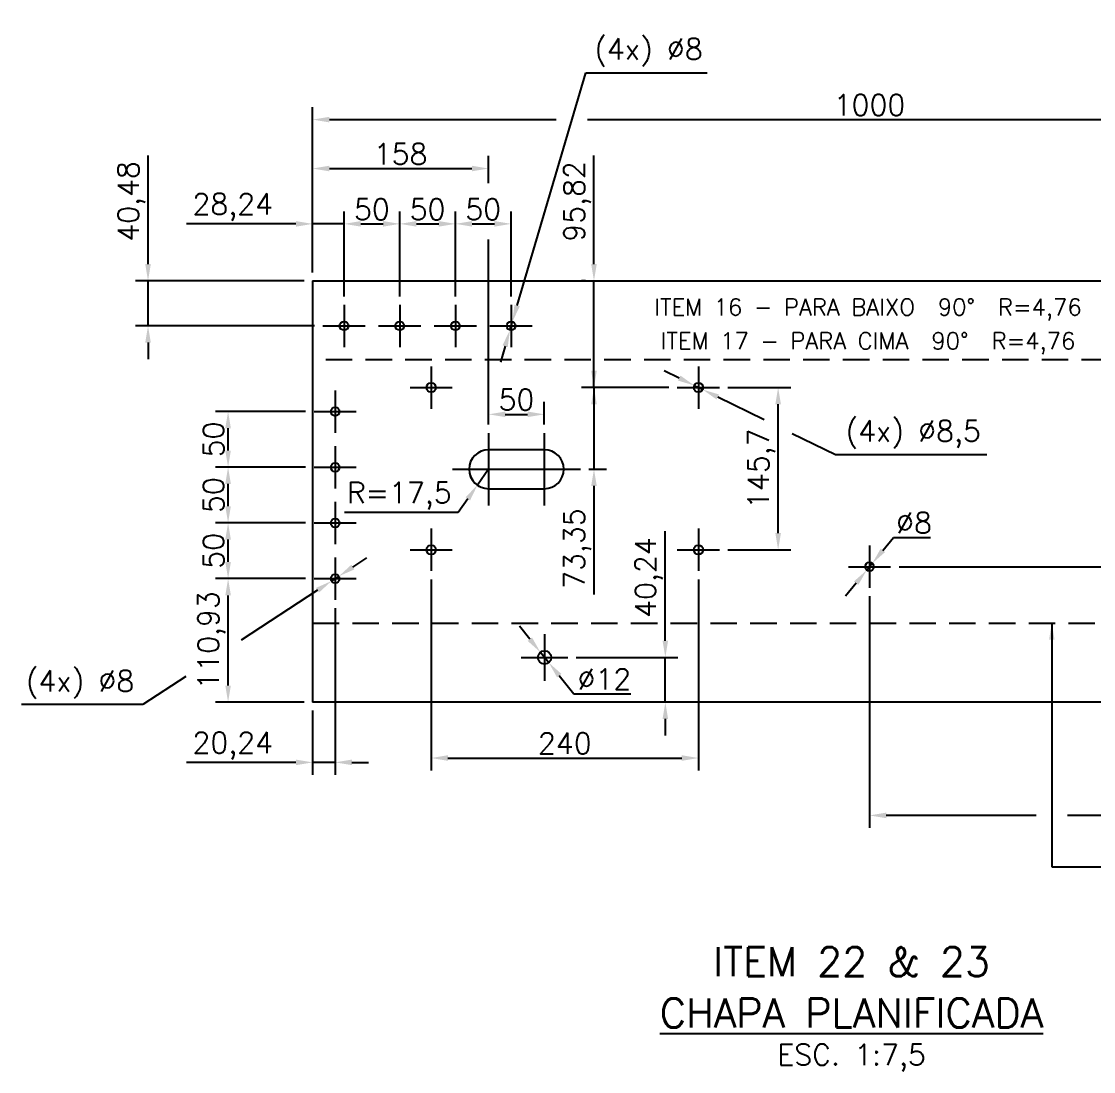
# Model space of a CAD drawing. Header units: metres. Extents: x 0 to 6307, y 0 to 4455.
# Drawn here: x 4293 to 5256, y 2481 to 3423 of the extents above; entities that cross this region are included whole.
import ezdxf
from ezdxf.enums import TextEntityAlignment as Align

# ---------------------------------------------------------------- set-up
doc = ezdxf.new("R2010")
doc.units = ezdxf.units.M
doc.header["$LTSCALE"] = 7.5
doc.linetypes.add('CENTER2', pattern=[28.575, 19.05, -3.175, 3.175, -3.175])
doc.linetypes.add('HIDDEN2', pattern=[4.7625, 3.175, -1.5875])
for name, color, linetype in [('18_COTAS', 7, 'Continuous'), ('GSB', 7, 'Continuous'), ('SC1', 7, 'CENTER2'), ('SDM', 7, 'Continuous'), ('SL4', 4, 'Continuous'), ('SR80', 3, 'Continuous'), ('ST1', 7, 'HIDDEN2')]:
    doc.layers.add(name, color=color, linetype=linetype)
doc.styles.add('R100', font='simplex.shx', dxfattribs={"height": 2.5})
doc.styles.add('R140', font='simplex.shx', dxfattribs={"height": 3.5})
doc.styles.add('R80', font='simplex.shx', dxfattribs={"height": 2})
doc.styles.add('ROMANS', font='ROMANS.SHX')
doc.dimstyles.new('7.5___1-7.5', dxfattribs={"dimscale": 7.5, "dimtxt": 2.5, "dimasz": 2, "dimexe": 1.5, "dimexo": 1, "dimgap": 0.5, "dimtad": 1, "dimzin": 12, "dimtxsty": 'ROMANS', "dimcen": 0, "dimclrd": 256, "dimclre": 256, "dimclrt": 3, "dimazin": 3, "dimtfac": 1, "dimtmove": 0, "dimatfit": 0, "dimfxl": 1, "dimlwd": -1, "dimlwe": -1, "dimarcsym": 0})
doc.dimstyles.new('7.5___1-7.5$3', dxfattribs={"dimscale": 7.5, "dimtxt": 2.5, "dimasz": 2, "dimexe": 1.5, "dimexo": 1, "dimgap": 0.5, "dimtad": 1, "dimtoh": 1, "dimzin": 12, "dimtxsty": 'ROMANS', "dimcen": 0, "dimclrd": 256, "dimclre": 256, "dimclrt": 3, "dimazin": 3, "dimtfac": 1, "dimtmove": 0, "dimatfit": 0, "dimfxl": 1, "dimlwd": -1, "dimlwe": -1, "dimarcsym": 0})
doc.dimstyles.new('7.5___1-7.5$4', dxfattribs={"dimscale": 7.5, "dimtxt": 2.5, "dimasz": 2, "dimexe": 1.5, "dimexo": 1, "dimgap": 0.5, "dimtad": 1, "dimtoh": 1, "dimzin": 12, "dimtxsty": 'ROMANS', "dimcen": 0, "dimclrd": 256, "dimclre": 256, "dimclrt": 3, "dimazin": 3, "dimtfac": 1, "dimtmove": 0, "dimatfit": 0, "dimfxl": 1, "dimlwd": -1, "dimlwe": -1, "dimarcsym": 0})

# ---------------------------------------------------------------- blocks, each defined once
blk = doc.blocks.new('CORTE')
at = {"layer": 'GSB', "color": 4, "style": 'R140'}
blk.add_attdef('%%UCORTE', text='', height=3.5, dxfattribs=at).set_placement((-0.25, 2.38), align=Align.MIDDLE_CENTER)
at = {"layer": 'GSB', "color": 3, "style": 'R100'}
blk.add_attdef('ESC.', text='', height=2.5, dxfattribs=at).set_placement((-0.25, -2.62), align=Align.MIDDLE_CENTER)
blk = doc.blocks.new('*D146')
at = {"layer": 'Defpoints', "color": 0, "transparency": 16777216}
for p in [(4554.7, 3241.49), (4554.7, 3190.41), (4582.94, 3168.94)]:
    blk.add_point(p, dxfattribs=at)
at = {"layer": 'SDM', "transparency": 16777216}
for p, q in [((4554.7, 3197.91), (4554.7, 3252.74)), ((4582.94, 3176.44), (4582.94, 3252.74)), ((4539.7, 3241.49), (4441.31, 3241.49)), ((4582.94, 3241.49), (4554.7, 3241.49)), ((4597.94, 3241.49), (4612.94, 3241.49))]:
    blk.add_line(p, q, dxfattribs=at)
for points in [[(4539.7, 3243.99), (4539.7, 3238.99), (4554.7, 3241.49)], [(4597.94, 3243.99), (4597.94, 3238.99), (4582.94, 3241.49)]]:
    blk.add_solid(points, dxfattribs=at)
at = {"layer": 'SDM', "color": 3, "transparency": 16777216, "insert": (4483, 3256.4), "char_height": 18.75, "attachment_point": 5, "style": 'ROMANS'}
blk.add_mtext('28,24', dxfattribs=at)
blk = doc.blocks.new('*D147')
at = {"layer": 'Defpoints', "color": 0, "transparency": 16777216}
for p in [(4632.94, 3241.49), (4582.94, 3168.94), (4632.94, 3168.94)]:
    blk.add_point(p, dxfattribs=at)
at = {"layer": 'SDM', "transparency": 16777216}
for p, q in [((4582.94, 3176.44), (4582.94, 3252.74)), ((4632.94, 3176.44), (4632.94, 3252.74)), ((4597.94, 3241.49), (4617.94, 3241.49))]:
    blk.add_line(p, q, dxfattribs=at)
for points in [[(4597.94, 3243.99), (4597.94, 3238.99), (4582.94, 3241.49)], [(4617.94, 3243.99), (4617.94, 3238.99), (4632.94, 3241.49)]]:
    blk.add_solid(points, dxfattribs=at)
at = {"layer": 'SDM', "color": 3, "transparency": 16777216, "insert": (4607.94, 3254.62), "char_height": 18.75, "attachment_point": 5, "style": 'ROMANS'}
blk.add_mtext('50', dxfattribs=at)
blk = doc.blocks.new('*D130')
at = {"layer": 'Defpoints', "color": 0, "transparency": 16777216}
for p in [(4682.94, 3241.49), (4632.94, 3168.94), (4682.94, 3168.94)]:
    blk.add_point(p, dxfattribs=at)
at = {"layer": 'SDM', "transparency": 16777216}
for p, q in [((4632.94, 3176.44), (4632.94, 3252.74)), ((4682.94, 3176.44), (4682.94, 3252.74)), ((4647.94, 3241.49), (4667.94, 3241.49))]:
    blk.add_line(p, q, dxfattribs=at)
for points in [[(4647.94, 3243.99), (4647.94, 3238.99), (4632.94, 3241.49)], [(4667.94, 3243.99), (4667.94, 3238.99), (4682.94, 3241.49)]]:
    blk.add_solid(points, dxfattribs=at)
at = {"layer": 'SDM', "color": 3, "transparency": 16777216, "insert": (4657.94, 3254.62), "char_height": 18.75, "attachment_point": 5, "style": 'ROMANS'}
blk.add_mtext('50', dxfattribs=at)
blk = doc.blocks.new('*D163')
at = {"layer": 'Defpoints', "color": 0, "transparency": 16777216}
for p in [(4732.94, 3241.49), (4682.94, 3168.94), (4732.94, 3168.94)]:
    blk.add_point(p, dxfattribs=at)
at = {"layer": 'SDM', "transparency": 16777216}
for p, q in [((4682.94, 3176.44), (4682.94, 3252.74)), ((4732.94, 3176.44), (4732.94, 3252.74)), ((4697.94, 3241.49), (4717.94, 3241.49))]:
    blk.add_line(p, q, dxfattribs=at)
for points in [[(4697.94, 3243.99), (4697.94, 3238.99), (4682.94, 3241.49)], [(4717.94, 3243.99), (4717.94, 3238.99), (4732.94, 3241.49)]]:
    blk.add_solid(points, dxfattribs=at)
at = {"layer": 'SDM', "color": 3, "transparency": 16777216, "insert": (4707.94, 3254.62), "char_height": 18.75, "attachment_point": 5, "style": 'ROMANS'}
blk.add_mtext('50', dxfattribs=at)
blk = doc.blocks.new('*D131')
at = {"layer": 'Defpoints', "color": 0, "transparency": 16777216}
for p in [(4406.92, 3190.41), (4554.7, 3190.41), (4563.94, 3149.94)]:
    blk.add_point(p, dxfattribs=at)
at = {"layer": 'SDM', "transparency": 16777216}
for p, q in [((4406.92, 3205.41), (4406.92, 3302.91)), ((4547.2, 3190.41), (4395.67, 3190.41)), ((4406.92, 3149.94), (4406.92, 3190.41)), ((4556.44, 3149.94), (4395.67, 3149.94)), ((4406.92, 3134.94), (4406.92, 3119.94))]:
    blk.add_line(p, q, dxfattribs=at)
for points in [[(4404.42, 3205.41), (4409.42, 3205.41), (4406.92, 3190.41)], [(4404.42, 3134.94), (4409.42, 3134.94), (4406.92, 3149.94)]]:
    blk.add_solid(points, dxfattribs=at)
at = {"layer": 'SDM', "color": 3, "transparency": 16777216, "insert": (4392.01, 3261.66), "char_height": 18.75, "attachment_point": 5, "rotation": 90, "style": 'ROMANS'}
blk.add_mtext('40,48', dxfattribs=at)
blk = doc.blocks.new('*D164')
at = {"layer": 'Defpoints', "color": 0, "transparency": 16777216}
for p in [(5554.7, 3335.07), (4554.7, 3190.41), (5554.7, 3190.41)]:
    blk.add_point(p, dxfattribs=at)
at = {"layer": 'SDM', "transparency": 16777216}
for p, q in [((4554.7, 3197.91), (4554.7, 3346.32)), ((5554.7, 3197.91), (5554.7, 3346.32)), ((4569.7, 3335.07), (4773.43, 3335.07)), ((4801.56, 3335.07), (5539.7, 3335.07))]:
    blk.add_line(p, q, dxfattribs=at)
for points in [[(4569.7, 3337.57), (4569.7, 3332.57), (4554.7, 3335.07)], [(5539.7, 3337.57), (5539.7, 3332.57), (5554.7, 3335.07)]]:
    blk.add_solid(points, dxfattribs=at)
at = {"layer": 'SDM', "color": 3, "transparency": 16777216, "insert": (5054.7, 3348.19), "char_height": 18.75, "attachment_point": 5, "style": 'ROMANS'}
blk.add_mtext('1000', dxfattribs=at)
blk = doc.blocks.new('*D134')
at = {"layer": 'Defpoints', "color": 0, "transparency": 16777216}
for p in [(4574.94, 2904), (4554.7, 2812.07), (4554.7, 2758.08)]:
    blk.add_point(p, dxfattribs=at)
at = {"layer": 'SDM', "transparency": 16777216}
for p, q in [((4574.94, 2896.5), (4574.94, 2746.83)), ((4554.7, 2804.57), (4554.7, 2746.83)), ((4539.7, 2758.08), (4441.31, 2758.08)), ((4574.94, 2758.08), (4554.7, 2758.08)), ((4589.94, 2758.08), (4604.94, 2758.08))]:
    blk.add_line(p, q, dxfattribs=at)
for points in [[(4539.7, 2760.58), (4539.7, 2755.58), (4554.7, 2758.08)], [(4589.94, 2760.58), (4589.94, 2755.58), (4574.94, 2758.08)]]:
    blk.add_solid(points, dxfattribs=at)
at = {"layer": 'SDM', "color": 3, "transparency": 16777216, "insert": (4483, 2772.99), "char_height": 18.75, "attachment_point": 5, "style": 'ROMANS'}
blk.add_mtext('20,24', dxfattribs=at)
blk = doc.blocks.new('*D167')
at = {"layer": 'Defpoints', "color": 0, "transparency": 16777216}
for p in [(4478.79, 2923), (4555.94, 2923), (4554.7, 2812.07)]:
    blk.add_point(p, dxfattribs=at)
at = {"layer": 'SDM', "transparency": 16777216}
for p, q in [((4548.44, 2923), (4467.54, 2923)), ((4478.79, 2827.07), (4478.79, 2908)), ((4547.2, 2812.07), (4467.54, 2812.07))]:
    blk.add_line(p, q, dxfattribs=at)
for points in [[(4476.29, 2908), (4481.29, 2908), (4478.79, 2923)], [(4476.29, 2827.07), (4481.29, 2827.07), (4478.79, 2812.07)]]:
    blk.add_solid(points, dxfattribs=at)
at = {"layer": 'SDM', "color": 3, "transparency": 16777216, "insert": (4463.88, 2867.54), "char_height": 18.75, "attachment_point": 5, "rotation": 90, "style": 'ROMANS'}
blk.add_mtext('110,93', dxfattribs=at)
blk = doc.blocks.new('*D135')
at = {"layer": 'Defpoints', "color": 0, "transparency": 16777216}
for p in [(4478.79, 2973), (4555.94, 2973), (4555.94, 2923)]:
    blk.add_point(p, dxfattribs=at)
at = {"layer": 'SDM', "transparency": 16777216}
for p, q in [((4548.44, 2973), (4467.54, 2973)), ((4478.79, 2938), (4478.79, 2958)), ((4548.44, 2923), (4467.54, 2923))]:
    blk.add_line(p, q, dxfattribs=at)
for points in [[(4476.29, 2958), (4481.29, 2958), (4478.79, 2973)], [(4476.29, 2938), (4481.29, 2938), (4478.79, 2923)]]:
    blk.add_solid(points, dxfattribs=at)
at = {"layer": 'SDM', "color": 3, "transparency": 16777216, "insert": (4465.66, 2948), "char_height": 18.75, "attachment_point": 5, "rotation": 90, "style": 'ROMANS'}
blk.add_mtext('50', dxfattribs=at)
blk = doc.blocks.new('*D153')
at = {"layer": 'Defpoints', "color": 0, "transparency": 16777216}
for p in [(4478.79, 3023), (4555.94, 3023), (4555.94, 2973)]:
    blk.add_point(p, dxfattribs=at)
at = {"layer": 'SDM', "transparency": 16777216}
for p, q in [((4548.44, 3023), (4467.54, 3023)), ((4478.79, 2988), (4478.79, 3008)), ((4548.44, 2973), (4467.54, 2973))]:
    blk.add_line(p, q, dxfattribs=at)
for points in [[(4476.29, 3008), (4481.29, 3008), (4478.79, 3023)], [(4476.29, 2988), (4481.29, 2988), (4478.79, 2973)]]:
    blk.add_solid(points, dxfattribs=at)
at = {"layer": 'SDM', "color": 3, "transparency": 16777216, "insert": (4465.66, 2998), "char_height": 18.75, "attachment_point": 5, "rotation": 90, "style": 'ROMANS'}
blk.add_mtext('50', dxfattribs=at)
blk = doc.blocks.new('*D154')
at = {"layer": 'Defpoints', "color": 0, "transparency": 16777216}
for p in [(4478.79, 3073), (4555.94, 3073), (4555.94, 3023)]:
    blk.add_point(p, dxfattribs=at)
at = {"layer": 'SDM', "transparency": 16777216}
for p, q in [((4548.44, 3073), (4467.54, 3073)), ((4478.79, 3038), (4478.79, 3058)), ((4548.44, 3023), (4467.54, 3023))]:
    blk.add_line(p, q, dxfattribs=at)
for points in [[(4476.29, 3058), (4481.29, 3058), (4478.79, 3073)], [(4476.29, 3038), (4481.29, 3038), (4478.79, 3023)]]:
    blk.add_solid(points, dxfattribs=at)
at = {"layer": 'SDM', "color": 3, "transparency": 16777216, "insert": (4465.66, 3048), "char_height": 18.75, "attachment_point": 5, "rotation": 90, "style": 'ROMANS'}
blk.add_mtext('50', dxfattribs=at)
blk = doc.blocks.new('*D160')
at = {"layer": 'Defpoints', "color": 0, "transparency": 16777216}
for p in [(5054.7, 2914.68), (5554.7, 2812.07), (5054.7, 2710.45)]:
    blk.add_point(p, dxfattribs=at)
at = {"layer": 'SDM', "transparency": 16777216}
for p, q in [((5054.7, 2907.18), (5054.7, 2699.2)), ((5554.7, 2804.57), (5554.7, 2699.2)), ((5204.34, 2710.45), (5069.7, 2710.45)), ((5539.7, 2710.45), (5232.46, 2710.45))]:
    blk.add_line(p, q, dxfattribs=at)
for points in [[(5069.7, 2712.95), (5069.7, 2707.95), (5054.7, 2710.45)], [(5539.7, 2712.95), (5539.7, 2707.95), (5554.7, 2710.45)]]:
    blk.add_solid(points, dxfattribs=at)
at = {"layer": 'SDM', "color": 3, "transparency": 16777216, "insert": (5304.7, 2723.58), "char_height": 18.75, "attachment_point": 5, "style": 'ROMANS'}
blk.add_mtext('500', dxfattribs=at)
blk = doc.blocks.new('*D148')
at = {"layer": 'Defpoints', "color": 0, "transparency": 16777216}
for p in [(5073.7, 2933.68), (5419.51, 2812.07), (5419.51, 2812.07)]:
    blk.add_point(p, dxfattribs=at)
at = {"layer": 'SDM', "transparency": 16777216}
for p, q in [((5081.2, 2933.68), (5430.76, 2933.68)), ((5419.51, 2918.68), (5419.51, 2827.07)), ((5427.01, 2812.07), (5430.76, 2812.07))]:
    blk.add_line(p, q, dxfattribs=at)
for points in [[(5417.01, 2918.68), (5422.01, 2918.68), (5419.51, 2933.68)], [(5417.01, 2827.07), (5422.01, 2827.07), (5419.51, 2812.07)]]:
    blk.add_solid(points, dxfattribs=at)
at = {"layer": 'SDM', "color": 3, "transparency": 16777216, "insert": (5404.6, 2872.88), "char_height": 18.75, "attachment_point": 5, "rotation": 90, "style": 'ROMANS'}
blk.add_mtext('121,61', dxfattribs=at)
blk = doc.blocks.new('*D149')
at = {"layer": 'Defpoints', "color": 0, "transparency": 16777216}
for p in [(4762.7, 3070.5), (4712.7, 3053.74), (4762.7, 3053.74)]:
    blk.add_point(p, dxfattribs=at)
at = {"layer": 'SDM', "transparency": 16777216}
for p, q in [((4712.7, 3061.24), (4712.7, 3081.75)), ((4762.7, 3061.24), (4762.7, 3081.75)), ((4727.7, 3070.5), (4747.7, 3070.5))]:
    blk.add_line(p, q, dxfattribs=at)
for points in [[(4727.7, 3073), (4727.7, 3068), (4712.7, 3070.5)], [(4747.7, 3073), (4747.7, 3068), (4762.7, 3070.5)]]:
    blk.add_solid(points, dxfattribs=at)
at = {"layer": 'SDM', "color": 3, "transparency": 16777216, "insert": (4737.7, 3083.63), "char_height": 18.75, "attachment_point": 5, "style": 'ROMANS'}
blk.add_mtext('50', dxfattribs=at)
blk = doc.blocks.new('*D171')
at = {"layer": 'Defpoints', "color": 0, "transparency": 16777216}
for p in [(4920.13, 3094.59), (4972.69, 3094.59), (4920.13, 2948.89)]:
    blk.add_point(p, dxfattribs=at)
at = {"layer": 'SDM', "transparency": 16777216}
for p, q in [((4927.63, 3094.59), (4983.94, 3094.59)), ((4972.69, 2963.89), (4972.69, 3079.59)), ((4927.63, 2948.89), (4983.94, 2948.89))]:
    blk.add_line(p, q, dxfattribs=at)
for points in [[(4970.19, 3079.59), (4975.19, 3079.59), (4972.69, 3094.59)], [(4970.19, 2963.89), (4975.19, 2963.89), (4972.69, 2948.89)]]:
    blk.add_solid(points, dxfattribs=at)
at = {"layer": 'SDM', "color": 3, "transparency": 16777216, "insert": (4957.77, 3021.74), "char_height": 18.75, "attachment_point": 5, "rotation": 90, "style": 'ROMANS'}
blk.add_mtext('145,7', dxfattribs=at)
blk = doc.blocks.new('*D172')
at = {"layer": 'Defpoints', "color": 0, "transparency": 16777216}
for p in [(4807.3, 3190.41), (4807.3, 3190.41), (4882.13, 3094.59)]:
    blk.add_point(p, dxfattribs=at)
at = {"layer": 'SDM', "transparency": 16777216}
for p, q in [((4807.3, 3205.41), (4807.3, 3302.91)), ((4799.8, 3190.41), (4796.05, 3190.41)), ((4807.3, 3094.59), (4807.3, 3190.41)), ((4874.63, 3094.59), (4796.05, 3094.59)), ((4807.3, 3079.59), (4807.3, 3064.59))]:
    blk.add_line(p, q, dxfattribs=at)
for points in [[(4804.8, 3205.41), (4809.8, 3205.41), (4807.3, 3190.41)], [(4804.8, 3079.59), (4809.8, 3079.59), (4807.3, 3094.59)]]:
    blk.add_solid(points, dxfattribs=at)
at = {"layer": 'SDM', "color": 3, "transparency": 16777216, "insert": (4792.39, 3261.66), "char_height": 18.75, "attachment_point": 5, "rotation": 90, "style": 'ROMANS'}
blk.add_mtext('95,82', dxfattribs=at)
blk = doc.blocks.new('*D150')
at = {"layer": 'Defpoints', "color": 0, "transparency": 16777216}
for p in [(4882.13, 3094.59), (4795.2, 3021.24), (4807.3, 3021.24)]:
    blk.add_point(p, dxfattribs=at)
at = {"layer": 'SDM', "transparency": 16777216}
for p, q in [((4807.3, 3109.59), (4807.3, 3124.59)), ((4874.63, 3094.59), (4796.05, 3094.59)), ((4807.3, 3094.59), (4807.3, 3021.24)), ((4802.7, 3021.24), (4818.55, 3021.24)), ((4807.3, 3006.24), (4807.3, 2908.74))]:
    blk.add_line(p, q, dxfattribs=at)
for points in [[(4804.8, 3109.59), (4809.8, 3109.59), (4807.3, 3094.59)], [(4804.8, 3006.24), (4809.8, 3006.24), (4807.3, 3021.24)]]:
    blk.add_solid(points, dxfattribs=at)
at = {"layer": 'SDM', "color": 3, "transparency": 16777216, "insert": (4792.39, 2949.99), "char_height": 18.75, "attachment_point": 5, "rotation": 90, "style": 'ROMANS'}
blk.add_mtext('73,35', dxfattribs=at)
blk = doc.blocks.new('*D151')
at = {"layer": 'Defpoints', "color": 0, "transparency": 16777216}
for p in [(4712.7, 3021.24), (4702.64, 3006.92)]:
    blk.add_point(p, dxfattribs=at)
at = {"layer": 'SDM', "transparency": 16777216}
for p, q in [((4712.7, 3021.24), (4702.64, 3006.92)), ((4694.02, 2994.65), (4685.39, 2982.38)), ((4685.39, 2982.38), (4583.43, 2982.38))]:
    blk.add_line(p, q, dxfattribs=at)
blk.add_arc((4712.7, 3021.24), 17.5, 198.07294, 245.44467, dxfattribs=at)
blk.add_solid([(4691.97, 2996.09), (4696.06, 2993.21), (4702.64, 3006.92)], dxfattribs=at)
at = {"layer": 'SDM', "color": 3, "transparency": 16777216, "insert": (4632.53, 2997.29), "char_height": 18.75, "attachment_point": 5, "style": 'ROMANS'}
blk.add_mtext('R=17,5', dxfattribs=at)
blk = doc.blocks.new('*D152')
at = {"layer": 'Defpoints', "color": 0, "transparency": 16777216}
for p in [(4661.13, 2929.89), (4901.13, 2929.89), (4901.13, 2761.98)]:
    blk.add_point(p, dxfattribs=at)
at = {"layer": 'SDM', "transparency": 16777216}
for p, q in [((4661.13, 2922.39), (4661.13, 2750.73)), ((4901.13, 2922.39), (4901.13, 2750.73)), ((4676.13, 2761.98), (4886.13, 2761.98))]:
    blk.add_line(p, q, dxfattribs=at)
for points in [[(4676.13, 2764.48), (4676.13, 2759.48), (4661.13, 2761.98)], [(4886.13, 2764.48), (4886.13, 2759.48), (4901.13, 2761.98)]]:
    blk.add_solid(points, dxfattribs=at)
at = {"layer": 'SDM', "color": 3, "transparency": 16777216, "insert": (4781.13, 2775.1), "char_height": 18.75, "attachment_point": 5, "style": 'ROMANS'}
blk.add_mtext('240', dxfattribs=at)
blk = doc.blocks.new('*D136')
at = {"layer": 'Defpoints', "color": 0, "transparency": 16777216}
for p in [(4759.16, 2856.97), (4766.7, 2847.63)]:
    blk.add_point(p, dxfattribs=at)
at = {"layer": 'SDM', "transparency": 16777216}
for p, q in [((4749.75, 2868.65), (4740.33, 2880.32)), ((4759.16, 2856.97), (4766.7, 2847.63)), ((4776.11, 2835.96), (4789.24, 2819.68)), ((4789.24, 2819.68), (4840.32, 2819.68))]:
    blk.add_line(p, q, dxfattribs=at)
for points in [[(4751.69, 2870.22), (4747.8, 2867.08), (4759.16, 2856.97)], [(4778.06, 2837.53), (4774.17, 2834.39), (4766.7, 2847.63)]]:
    blk.add_solid(points, dxfattribs=at)
at = {"layer": 'SDM', "color": 3, "transparency": 16777216, "insert": (4816.65, 2832.81), "char_height": 18.75, "attachment_point": 5, "style": 'ROMANS'}
blk.add_mtext('∅12', dxfattribs=at)
blk = doc.blocks.new('*D168')
at = {"layer": 'Defpoints', "color": 0, "transparency": 16777216}
for p in [(4571.59, 2920.81), (4578.28, 2925.19)]:
    blk.add_point(p, dxfattribs=at)
at = {"layer": 'SDM', "transparency": 16777216}
for p, q in [((4590.83, 2933.41), (4603.38, 2941.63)), ((4578.28, 2925.19), (4571.59, 2920.81)), ((4559.04, 2912.59), (4490.55, 2867.74)), ((4440.95, 2835.26), (4402.36, 2809.99)), ((4402.36, 2809.99), (4293.25, 2809.99))]:
    blk.add_line(p, q, dxfattribs=at)
for points in [[(4589.46, 2935.5), (4592.2, 2931.32), (4578.28, 2925.19)], [(4557.67, 2914.68), (4560.41, 2910.5), (4571.59, 2920.81)]]:
    blk.add_solid(points, dxfattribs=at)
at = {"layer": 'SDM', "color": 3, "transparency": 16777216, "insert": (4345.93, 2828.02), "char_height": 18.75, "attachment_point": 5, "style": 'ROMANS'}
blk.add_mtext('(4x) ∅8', dxfattribs=at)
blk = doc.blocks.new('*D169')
at = {"layer": 'Defpoints', "color": 0, "transparency": 16777216}
for p in [(4734.07, 3153.77), (4731.81, 3146.1)]:
    blk.add_point(p, dxfattribs=at)
at = {"layer": 'SDM', "transparency": 16777216}
for p, q in [((4738.31, 3168.16), (4799.91, 3377.21)), ((4799.91, 3377.21), (4909.02, 3377.21)), ((4731.81, 3146.1), (4734.07, 3153.77)), ((4727.57, 3131.71), (4723.33, 3117.32))]:
    blk.add_line(p, q, dxfattribs=at)
for points in [[(4735.91, 3168.87), (4740.71, 3167.46), (4734.07, 3153.77)], [(4725.17, 3132.42), (4729.96, 3131.01), (4731.81, 3146.1)]]:
    blk.add_solid(points, dxfattribs=at)
at = {"layer": 'SDM', "color": 3, "transparency": 16777216, "insert": (4856.34, 3395.25), "char_height": 18.75, "attachment_point": 5, "style": 'ROMANS'}
blk.add_mtext('(4x) ∅8', dxfattribs=at)
blk = doc.blocks.new('*D139')
at = {"layer": 'Defpoints', "color": 0, "transparency": 16777216}
for p in [(5057.23, 2936.78), (5052.17, 2930.58)]:
    blk.add_point(p, dxfattribs=at)
at = {"layer": 'SDM', "transparency": 16777216}
for p, q in [((5066.72, 2948.4), (5076.21, 2960.01)), ((5076.21, 2960.01), (5109.42, 2960.01)), ((5052.17, 2930.58), (5057.23, 2936.78)), ((5042.68, 2918.97), (5033.19, 2907.35))]:
    blk.add_line(p, q, dxfattribs=at)
for points in [[(5064.78, 2949.98), (5068.66, 2946.81), (5057.23, 2936.78)], [(5040.74, 2920.55), (5044.62, 2917.38), (5052.17, 2930.58)]]:
    blk.add_solid(points, dxfattribs=at)
at = {"layer": 'SDM', "color": 3, "transparency": 16777216, "insert": (5094.69, 2973.14), "char_height": 18.75, "attachment_point": 5, "style": 'ROMANS'}
blk.add_mtext('∅8', dxfattribs=at)
blk = doc.blocks.new('*D170')
at = {"layer": 'Defpoints', "color": 0, "transparency": 16777216}
for p in [(4897.31, 3096.46), (4904.95, 3092.72)]:
    blk.add_point(p, dxfattribs=at)
at = {"layer": 'SDM', "transparency": 16777216}
for p, q in [((4883.84, 3103.05), (4870.36, 3109.64)), ((4897.31, 3096.46), (4904.95, 3092.72)), ((4918.42, 3086.13), (4960.05, 3065.77)), ((4985.32, 3053.42), (5024.19, 3034.41)), ((5024.19, 3034.41), (5160.09, 3034.41))]:
    blk.add_line(p, q, dxfattribs=at)
for points in [[(4884.94, 3105.29), (4882.74, 3100.8), (4897.31, 3096.46)], [(4919.52, 3088.38), (4917.33, 3083.89), (4904.95, 3092.72)]]:
    blk.add_solid(points, dxfattribs=at)
at = {"layer": 'SDM', "color": 3, "transparency": 16777216, "insert": (5094.01, 3052.44), "char_height": 18.75, "attachment_point": 5, "style": 'ROMANS'}
blk.add_mtext('(4x) ∅8,5', dxfattribs=at)
blk = doc.blocks.new('*D174')
at = {"layer": 'Defpoints', "color": 0, "transparency": 16777216}
for p in [(4712.7, 3291.17), (4554.7, 3190.41), (4712.7, 3053.74)]:
    blk.add_point(p, dxfattribs=at)
at = {"layer": 'SDM', "transparency": 16777216}
for p, q in [((4554.7, 3197.91), (4554.7, 3302.42)), ((4712.7, 3278.06), (4712.7, 3302.42)), ((4569.7, 3291.17), (4697.7, 3291.17)), ((4712.7, 3061.24), (4712.7, 3227.43))]:
    blk.add_line(p, q, dxfattribs=at)
for points in [[(4569.7, 3293.67), (4569.7, 3288.67), (4554.7, 3291.17)], [(4697.7, 3293.67), (4697.7, 3288.67), (4712.7, 3291.17)]]:
    blk.add_solid(points, dxfattribs=at)
at = {"layer": 'SDM', "color": 3, "transparency": 16777216, "insert": (4633.7, 3304.3), "char_height": 18.75, "attachment_point": 5, "style": 'ROMANS'}
blk.add_mtext('158', dxfattribs=at)
blk = doc.blocks.new('*D162')
at = {"layer": '18_COTAS', "transparency": 16777216}
for p, q in [((4871.38, 2867.3), (4871.38, 2965.7)), ((4791.43, 2852.3), (4882.63, 2852.3)), ((4871.38, 2812.07), (4871.38, 2852.3)), ((4880.49, 2812.07), (4860.13, 2812.07)), ((4871.38, 2797.07), (4871.38, 2782.07))]:
    blk.add_line(p, q, dxfattribs=at)
for points in [[(4868.88, 2867.3), (4873.88, 2867.3), (4871.38, 2852.3)], [(4868.88, 2797.07), (4873.88, 2797.07), (4871.38, 2812.07)]]:
    blk.add_solid(points, dxfattribs=at)
at = {"layer": 'Defpoints', "color": 0, "transparency": 16777216}
for p in [(4783.93, 2852.3), (4871.38, 2852.3), (4887.99, 2812.07)]:
    blk.add_point(p, dxfattribs=at)
at = {"layer": '18_COTAS', "color": 3, "transparency": 16777216, "insert": (4856.47, 2924), "char_height": 18.75, "attachment_point": 5, "rotation": 90, "style": 'ROMANS'}
blk.add_mtext('40,24', dxfattribs=at)

msp = doc.modelspace()

# ---------------------------------------------------------------- linework, layer by layer
at = {"layer": 'SC1'}
for p, q in [((4582.937, 3168.937), (4582.937, 3130.937)), ((4632.937, 3168.937), (4632.937, 3130.937)), ((4682.937, 3168.937), (4682.937, 3130.937)), ((4732.937, 3168.937), (4732.937, 3130.937)), ((4563.937, 3149.937), (4601.937, 3149.937)), ((4613.937, 3149.937), (4651.937, 3149.937)), ((4663.937, 3149.937), (4701.937, 3149.937)), ((4713.937, 3149.937), (4751.937, 3149.937)), ((4661.131, 3113.591), (4661.131, 3075.591)), ((4901.131, 3113.591), (4901.131, 3075.591)), ((4574.937, 3092.001), (4574.937, 3054.001)), ((4642.131, 3094.591), (4680.131, 3094.591)), ((4882.131, 3094.591), (4920.131, 3094.591)), ((4555.937, 3073.001), (4593.937, 3073.001)), ((4712.7, 3053.741), (4712.7, 2988.741)), ((4762.7, 3053.741), (4762.7, 2988.741)), ((4574.937, 3042.001), (4574.937, 3004.001)), ((4555.937, 3023.001), (4593.937, 3023.001)), ((4680.2, 3021.241), (4795.2, 3021.241)), ((4574.937, 2992.001), (4574.937, 2954.001)), ((4555.937, 2973.001), (4593.937, 2973.001)), ((4661.131, 2967.891), (4661.131, 2929.891)), ((4901.131, 2967.891), (4901.131, 2929.891)), ((4642.131, 2948.891), (4680.131, 2948.891)), ((4882.131, 2948.891), (4920.131, 2948.891)), ((5054.7, 2952.681), (5054.7, 2914.681)), ((4574.937, 2942.001), (4574.937, 2904.001)), ((5035.7, 2933.681), (5073.7, 2933.681)), ((4555.937, 2923.001), (4593.937, 2923.001)), ((4762.93, 2873.304), (4762.93, 2831.304)), ((4741.93, 2852.304), (4783.93, 2852.304))]:
    msp.add_line(p, q, dxfattribs=at)
at = {"layer": 'SL4'}
for p, q in [((4554.7, 3190.412), (5554.7, 3190.412)), ((4554.7, 3190.412), (4554.7, 2812.069)), ((4762.7, 3038.741), (4712.7, 3038.741)), ((4712.7, 3003.741), (4762.7, 3003.741)), ((5554.7, 2812.069), (4554.7, 2812.069))]:
    msp.add_line(p, q, dxfattribs=at)
for centre, radius in [((4582.937, 3149.937), 4), ((4632.937, 3149.937), 4), ((4682.937, 3149.937), 4), ((4732.937, 3149.937), 4), ((4661.131, 3094.591), 4.25), ((4901.131, 3094.591), 4.25), ((4574.937, 3073.001), 4), ((4574.937, 3023.001), 4), ((4574.937, 2973.001), 4), ((4661.131, 2948.891), 4.25), ((4901.131, 2948.891), 4.25), ((5054.7, 2933.681), 4), ((4574.937, 2923.001), 4), ((4762.93, 2852.304), 6)]:
    msp.add_circle(centre, radius, dxfattribs=at)
for centre, start, end in [((4712.7, 3021.241), 90, 270), ((4762.7, 3021.241), 270, 90)]:
    msp.add_arc(centre, 17.5, start, end, dxfattribs=at)
at = {"layer": 'ST1'}
for p, q in [((5554.7, 3119.327), (4554.7, 3119.327)), ((4554.7, 2883.155), (5554.7, 2883.155))]:
    msp.add_line(p, q, dxfattribs=at)

# ---------------------------------------------------------------- block references
at = {"layer": 'GSB'}
ref = msp.add_blockref('CORTE', (5040.489, 2561.347), dxfattribs=dict(at, xscale=7.499999999999915, yscale=7.499999999999915, zscale=7.499999999999915))
ref.add_attrib('%%UCORTE', 'ITEM 22 & 23', dxfattribs={"color": 4, "height": 26.25, "style": 'R140'}).set_placement((5038.59, 2579.201), align=Align.MIDDLE_CENTER)
at = {"layer": 'GSB', "xscale": 7.499999999999915, "yscale": 7.499999999999915, "zscale": 7.499999999999915}
msp.add_blockref('CORTE', (5040.489, 2515.26), dxfattribs=at).add_auto_attribs({'%%UCORTE': '%%uCHAPA PLANIFICADA', 'ESC.': 'ESC. 1:7,5'})

# ---------------------------------------------------------------- texts
at = {"layer": 'SR80', "char_height": 15, "attachment_point": 2, "style": 'R80'}
for s, insert in [('ITEM 16 - PARA BAIXO  90°  R=4,76', (5053.398, 3174.276)), ('ITEM 17 - PARA CIMA  90°  R=4,76', (5053.398, 3143.959))]:
    msp.add_mtext(s, dxfattribs=dict(at, insert=insert))

# ---------------------------------------------------------------- dimensions: what is measured, and where the dimension line sits
at = {"layer": '18_COTAS'}
dim = msp.add_linear_dim(base=(4871.380547463, 2852.304498423), p1=(4887.994945457, 2812.069498423), p2=(4783.929920044, 2852.304498423), angle=90, dimstyle='7.5___1-7.5', dxfattribs=at)
dim.commit()
dim.dimension.update_dxf_attribs({"geometry": '*D162', "text_midpoint": (4871.380547463, 2924.000926995), "dimtype": 160})
at = {"layer": 'SDM'}
for p1, p2, picture, middle in [((4731.807, 3146.1), (4734.068, 3153.774), '*D169', (4856.34, 3377.21)), ((4897.314, 3096.458), (4904.949, 3092.724), '*D170', (5094.014, 3034.406)), ((4578.284, 2925.192), (4571.591, 2920.81), '*D168', (4345.927, 2809.987))]:
    dim = msp.add_diameter_dim_2p(p1=p1, p2=p2, text='(4x) <>', dimstyle='7.5___1-7.5$3', dxfattribs=at)
    dim.commit()
    dim.dimension.update_dxf_attribs({"geometry": picture, "text_midpoint": middle, "dimtype": 163})
for base, p1, p2, picture, middle in [((5554.7, 3335.067), (4554.7, 3190.412), (5554.7, 3190.412), '*D164', (5054.7, 3335.067)), ((5054.7, 2710.451), (5554.7, 2812.069), (5054.7, 2914.681), '*D160', (5304.7, 2710.451))]:
    dim = msp.add_linear_dim(base=base, p1=p1, p2=p2, dimstyle='7.5___1-7.5', dxfattribs=at)
    dim.commit()
    dim.dimension.update_dxf_attribs({"geometry": picture, "text_midpoint": middle, "dimtype": 160})
for base, p1, p2, picture, middle in [((4712.7, 3291.173), (4554.7, 3190.412), (4712.7, 3053.741), '*D174', (4633.7, 3304.298)), ((4554.7, 3241.493), (4582.937, 3168.937), (4554.7, 3190.412), '*D146', (4483.003, 3256.403)), ((4632.937, 3241.493), (4582.937, 3168.937), (4632.937, 3168.937), '*D147', (4607.937, 3254.618)), ((4762.7, 3070.503), (4712.7, 3053.741), (4762.7, 3053.741), '*D149', (4737.7, 3083.628)), ((4901.131, 2761.98), (4661.131, 2929.891), (4901.131, 2929.891), '*D152', (4781.131, 2775.105)), ((4554.7, 2758.08), (4574.937, 2904.001), (4554.7, 2812.069), '*D134', (4483.003, 2772.99))]:
    dim = msp.add_linear_dim(base=base, p1=p1, p2=p2, dimstyle='7.5___1-7.5', dxfattribs=at)
    dim.commit()
    dim.dimension.update_dxf_attribs({"geometry": picture, "text_midpoint": middle})
for base, p1, p2, picture, middle in [((4406.92292706, 3190.412250942), (4563.937420043, 3149.937250942), (4554.699920044, 3190.412250942), '*D131', (4392.012212774, 3261.662250942)), ((4807.301, 3021.241), (4882.131, 3094.591), (4795.2, 3021.241), '*D150', (4792.391, 2949.991)), ((4972.685, 3094.591), (4920.131, 2948.891), (4920.131, 3094.591), '*D171', (4957.775, 3021.741)), ((5419.508, 2812.069), (5073.7, 2933.681), (5419.508, 2812.069), '*D148', (5404.597, 2872.875)), ((4478.787, 2923.001), (4554.7, 2812.069), (4555.937, 2923.001), '*D167', (4463.876, 2867.535))]:
    dim = msp.add_linear_dim(base=base, p1=p1, p2=p2, angle=90, dimstyle='7.5___1-7.5', dxfattribs=at)
    dim.commit()
    dim.dimension.update_dxf_attribs({"geometry": picture, "text_midpoint": middle})
dim = msp.add_linear_dim(base=(4807.301, 3190.412), p1=(4882.131, 3094.591), p2=(4807.301, 3190.412), angle=90, dimstyle='7.5___1-7.5', dxfattribs=at)
dim.commit()
dim.dimension.update_dxf_attribs({"geometry": '*D172', "text_midpoint": (4807.301, 3261.662), "dimtype": 160})
for base, p1, p2, picture, middle in [((4682.937, 3241.493), (4632.937, 3168.937), (4682.937, 3168.937), '*D130', (4657.937, 3254.618)), ((4732.937, 3241.493), (4682.937, 3168.937), (4732.937, 3168.937), '*D163', (4707.937, 3254.618))]:
    dim = msp.add_linear_dim(base=base, p1=p1, p2=p2, dimstyle='7.5___1-7.5', override={"dimtmove": 1}, dxfattribs=at)
    dim.commit()
    dim.dimension.update_dxf_attribs({"geometry": picture, "text_midpoint": middle})
for base, p1, p2, picture, middle in [((4478.787, 3073.001), (4555.937, 3023.001), (4555.937, 3073.001), '*D154', (4465.662, 3048.001)), ((4478.787, 3023.001), (4555.937, 2973.001), (4555.937, 3023.001), '*D153', (4465.662, 2998.001)), ((4478.787, 2973.001), (4555.937, 2923.001), (4555.937, 2973.001), '*D135', (4465.662, 2948.001))]:
    dim = msp.add_linear_dim(base=base, p1=p1, p2=p2, angle=90, dimstyle='7.5___1-7.5', override={"dimtmove": 1}, dxfattribs=at)
    dim.commit()
    dim.dimension.update_dxf_attribs({"geometry": picture, "text_midpoint": middle})
dim = msp.add_radius_dim(center=(4712.7, 3021.241), mpoint=(4702.639, 3006.922), dimstyle='7.5___1-7.5$4', override={"dimpost": 'R=<>'}, dxfattribs=at)
dim.commit()
dim.dimension.update_dxf_attribs({"geometry": '*D151', "text_midpoint": (4632.534, 2997.287)})
dim = msp.add_diameter_dim_2p(p1=(5052.169, 2930.583), p2=(5057.23, 2936.779), dimstyle='7.5___1-7.5$3', dxfattribs=at)
dim.commit()
dim.dimension.update_dxf_attribs({"geometry": '*D139', "text_midpoint": (5094.691, 2973.138)})
dim = msp.add_diameter_dim_2p(p1=(4759.163, 2856.975), p2=(4766.697, 2847.634), dimstyle='7.5___1-7.5$3', dxfattribs=at)
dim.commit()
dim.dimension.update_dxf_attribs({"geometry": '*D136', "text_midpoint": (4816.654, 2819.684), "dimtype": 163})

# ---------------------------------------------------------------- leaders
msp.add_leader([(5218.402, 2883.155), (5218.402, 2664.165), (5690.638, 2664.165)], dimstyle='7.5___1-7.5', override={"dimgap": 0.5, "dimtad": 0}, dxfattribs=at)

doc.saveas('drawing.dxf')
